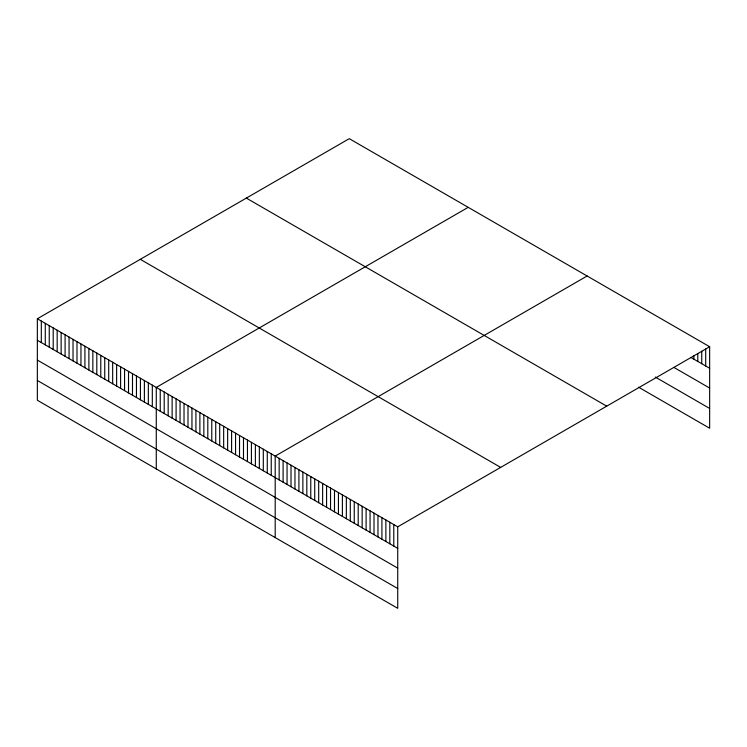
<?xml version="1.0" encoding="UTF-8"?>
<svg xmlns="http://www.w3.org/2000/svg" width="747" height="747" viewBox="0 0 747 747"><rect width="100%" height="100%" fill="white"/><g stroke="black" fill="none" stroke-linecap="round" stroke-linejoin="round"><path stroke-width="1.12" d="M709.65 346.739L397.731 526.822L397.731 608.329L37.35 400.261L37.35 318.764L349.269 138.671L709.65 346.739L709.65 428.236L638.508 387.161M468.201 207.33L156.272 387.422L156.272 468.929M587.123 275.998L275.195 456.081L275.195 537.588M690.872 357.421L709.65 368.262M674.074 367.515L709.65 388.057M655.306 377.067L709.65 408.45M246.342 198.104L606.713 406.163M140.287 259.33L500.658 467.389M37.35 318.764L397.731 526.822M37.35 340.287L397.731 548.345M37.35 360.073L397.731 568.14M37.35 380.475L397.731 588.533M705.7 348.989L705.7 365.974M701.741 351.23L701.741 363.696M697.791 353.48L697.791 361.417M693.842 355.731L693.842 359.13M393.772 524.543L393.772 546.066M389.822 522.256L389.822 543.779M385.872 519.977L385.872 541.5M381.922 517.69L381.922 539.222M377.963 515.411L377.963 536.934M374.014 513.133L374.014 534.656M370.064 510.845L370.064 532.368M366.105 508.567L366.105 530.09M362.155 506.279L362.155 527.812M358.205 504.001L358.205 525.524M354.246 501.723L354.246 523.245M350.296 499.435L350.296 520.958M346.347 497.157L346.347 518.679M342.397 494.878L342.397 516.401M338.438 492.59L338.438 514.113M334.488 490.312L334.488 511.835M330.538 488.024L330.538 509.547M326.579 485.746L326.579 507.269M322.629 483.468L322.629 504.991M318.68 481.18L318.68 502.703M314.72 478.902L314.72 500.425M310.771 476.614L310.771 498.146M306.821 474.336L306.821 495.859M302.871 472.057L302.871 493.58M298.912 469.77L298.912 491.293M294.962 467.491L294.962 489.014M291.013 465.213L291.013 486.736M287.053 462.925L287.053 484.448M283.104 460.647L283.104 482.17M279.154 458.359L279.154 479.882M271.236 453.793L271.236 475.316M267.267 451.505L267.267 473.028M263.308 449.218L263.308 470.741M259.34 446.93L259.34 468.453M255.381 444.633L255.381 466.165M251.412 442.345L251.412 463.868M247.453 440.058L247.453 461.581M243.485 437.77L243.485 459.293M239.526 435.482L239.526 457.005M235.557 433.195L235.557 454.718M231.598 430.907L231.598 452.43M227.63 428.619L227.63 450.142M223.661 426.332L223.661 447.855M219.702 424.035L219.702 445.567M215.734 421.747L215.734 443.27M211.775 419.459L211.775 440.982M207.806 417.171L207.806 438.694M203.847 414.884L203.847 436.407M199.879 412.596L199.879 434.119M195.919 410.308L195.919 431.831M191.951 408.021L191.951 429.544M187.992 405.733L187.992 427.256M184.023 403.445L184.023 424.968M180.055 401.148L180.055 422.671M176.096 398.861L176.096 420.384M172.127 396.573L172.127 418.096M168.168 394.285L168.168 415.808M164.2 391.998L164.2 413.521M160.241 389.71L160.241 411.233M152.313 385.135L152.313 406.657M148.345 382.847L148.345 404.37M144.386 380.55L144.386 402.082M140.417 378.262L140.417 399.785M136.458 375.974L136.458 397.497M132.49 373.687L132.49 395.21M128.521 371.399L128.521 392.922M124.562 369.111L124.562 390.634M120.594 366.824L120.594 388.347M116.635 364.536L116.635 386.059M112.666 362.248L112.666 383.771M108.707 359.951L108.707 381.484M104.739 357.664L104.739 379.187M100.78 355.376L100.78 376.899M96.811 353.088L96.811 374.611M92.852 350.801L92.852 372.323M88.884 348.513L88.884 370.036M84.915 346.225L84.915 367.748M80.956 343.937L80.956 365.46M76.988 341.65L76.988 363.173M73.029 339.362L73.029 360.885M69.06 337.065L69.06 358.588M65.101 334.777L65.101 356.3M61.133 332.49L61.133 354.013M57.174 330.202L57.174 351.725M53.205 327.914L53.205 349.437M49.246 325.627L49.246 347.15M45.278 323.339L45.278 344.862M41.318 321.051L41.318 342.574"/></g></svg>
